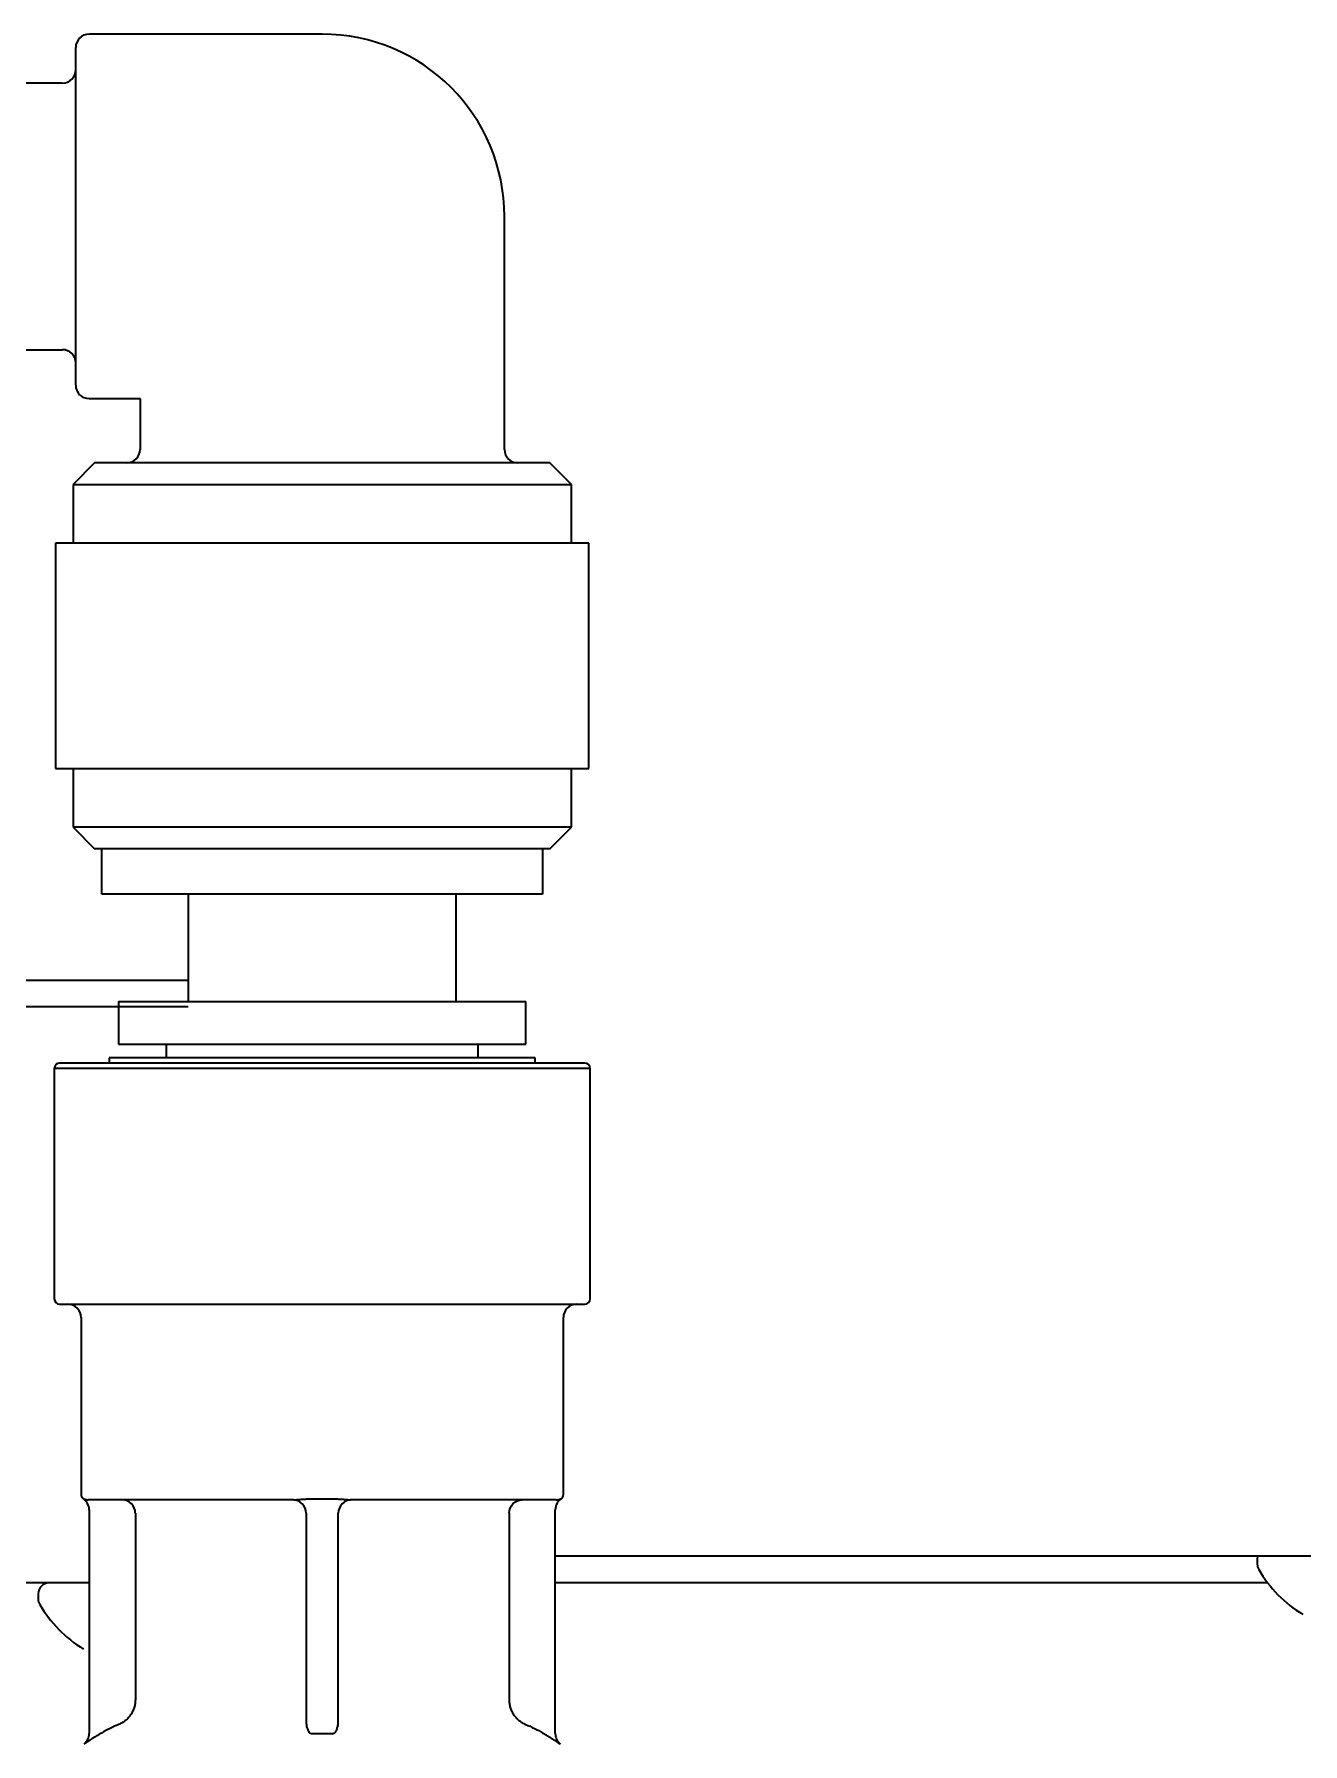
# Model space of a CAD drawing. Extents: x 5997 to 10491, y -672 to 3388.
# Drawn here: x 8643.9 to 8691.3, y 2422.5 to 2486.3 of the extents above; entities that cross this region are included whole.
import ezdxf

# ---------------------------------------------------------------- set-up
doc = ezdxf.new("R2010")
doc.units = 0
doc.header["$LTSCALE"] = 5
doc.layers.add('1', color=7, linetype='CONTINUOUS', true_color=0xffffff)

msp = doc.modelspace()

# ---------------------------------------------------------------- linework, layer by layer
at = {"layer": '1', "color": 7, "linetype": 'Continuous', "lineweight": 35}
for p, q in [((8654.673, 2486.326), (8645.973, 2486.326)), ((8645.473, 2473.226), (8645.473, 2485.826)), ((8644.973, 2484.501), (8637.173, 2484.501)), ((8661.473, 2470.826), (8661.473, 2479.526)), ((8637.173, 2474.551), (8644.973, 2474.551)), ((8645.973, 2472.726), (8647.873, 2472.726)), ((8647.873, 2472.726), (8647.873, 2470.826)), ((8646.173, 2470.326), (8645.373, 2469.526)), ((8663.173, 2470.326), (8646.173, 2470.326)), ((8663.973, 2469.526), (8663.173, 2470.326)), ((8645.373, 2469.526), (8645.373, 2467.326)), ((8645.373, 2469.526), (8663.973, 2469.526)), ((8663.973, 2467.326), (8663.973, 2469.526)), ((8664.623, 2467.326), (8644.723, 2467.326)), ((8644.723, 2467.326), (8644.723, 2458.926)), ((8664.623, 2458.926), (8664.623, 2467.326)), ((8644.723, 2458.926), (8664.623, 2458.926)), ((8645.373, 2458.926), (8645.373, 2456.726)), ((8663.973, 2456.726), (8663.973, 2458.926)), ((8654.673, 2456.726), (8645.373, 2456.726)), ((8645.373, 2456.726), (8646.173, 2455.926)), ((8663.973, 2456.726), (8654.673, 2456.726)), ((8663.173, 2455.926), (8663.973, 2456.726)), ((8663.173, 2455.926), (8646.173, 2455.926)), ((8646.448, 2454.226), (8646.448, 2455.926)), ((8662.898, 2455.926), (8662.898, 2454.226)), ((8649.673, 2454.225), (8649.673, 2450.226)), ((8659.673, 2450.226), (8659.673, 2454.225)), ((8616.922, 2451.026), (8649.673, 2451.026)), ((8647.073, 2450.226), (8662.273, 2450.226)), ((8647.073, 2450.226), (8647.073, 2448.626)), ((8662.273, 2448.626), (8662.273, 2450.226)), ((8649.673, 2450.026), (8616.922, 2450.026)), ((8647.073, 2448.626), (8647.083, 2448.626)), ((8647.083, 2448.626), (8662.273, 2448.626)), ((8648.848, 2448.626), (8648.848, 2448.126)), ((8660.498, 2448.126), (8660.498, 2448.626)), ((8654.673, 2447.726), (8644.673, 2447.726)), ((8644.673, 2447.726), (8644.673, 2439.126)), ((8664.473, 2447.926), (8644.873, 2447.926)), ((8662.623, 2448.126), (8646.723, 2448.126)), ((8646.723, 2448.126), (8646.723, 2447.926)), ((8664.673, 2447.726), (8654.673, 2447.726)), ((8662.623, 2447.926), (8662.623, 2448.126)), ((8664.673, 2439.126), (8664.673, 2447.726)), ((8644.873, 2438.926), (8654.673, 2438.926)), ((8654.673, 2438.926), (8664.473, 2438.926)), ((8645.673, 2438.426), (8645.673, 2431.826)), ((8663.673, 2431.826), (8663.673, 2438.426)), ((8645.759, 2431.662), (8645.768, 2431.662)), ((8654.253, 2431.662), (8655.092, 2431.662)), ((8663.577, 2431.662), (8663.587, 2431.662)), ((8653.617, 2431.626), (8645.936, 2431.626)), ((8645.973, 2431.252), (8645.973, 2422.91)), ((8645.982, 2431.252), (8645.973, 2431.252)), ((8647.698, 2431.126), (8647.698, 2424.168)), ((8654.073, 2431.126), (8654.073, 2423.353)), ((8655.273, 2423.353), (8655.273, 2431.126)), ((8663.409, 2431.626), (8655.728, 2431.626)), ((8661.648, 2431.126), (8661.648, 2424.168)), ((8663.373, 2422.91), (8663.373, 2431.252)), ((9231.073, 2429.526), (8663.373, 2429.526)), ((8689.586, 2429.526), (8689.573, 2429.426)), ((8689.573, 2429.426), (8689.573, 2429.226)), ((8645.973, 2428.526), (8606.474, 2428.526)), ((8689.967, 2428.526), (8663.373, 2428.526)), ((8644.073, 2428.126), (8644.073, 2427.926)), ((8654.263, 2422.91), (8655.082, 2422.91)), ((8645.796, 2422.52), (8645.786, 2422.52))]:
    msp.add_line(p, q, dxfattribs=at)
for centre, radius, start, end in [((8645.973, 2485.826), 0.5, 90, 180), ((8654.673, 2479.526), 6.8, 0, 90), ((8644.973, 2485.001), 0.5, 270, 0), ((8644.973, 2474.051), 0.5, 0, 90), ((8645.973, 2473.226), 0.5, 180, 270), ((8647.373, 2470.826), 0.5, 270, 0), ((8661.973, 2470.826), 0.5, 180, 270), ((8644.873, 2447.726), 0.2, 90, 180), ((8664.473, 2447.726), 0.2, 0, 90), ((8644.873, 2439.126), 0.2, 180, 270), ((8645.173, 2438.426), 0.5, 0, 90), ((8664.173, 2438.426), 0.5, 90, 180), ((8664.473, 2439.126), 0.2, 270, 0), ((8645.873, 2431.826), 0.2, 180, 235.1501), ((8645.473, 2431.252), 0.5, 0, 55.1501), ((8663.873, 2431.252), 0.5, 124.8499, 180), ((8663.473, 2431.826), 0.2, 304.8499, 0), ((8653.573, 2431.126), 0.5, 0, 90), ((8655.773, 2431.126), 0.5, 90, 180), ((8689.973, 2429.226), 0.4, 180, 210.30118), ((8644.473, 2428.126), 0.4, 90, 180), ((8693.772, 2431.446), 4.8, 210.30118, 238.62729), ((8644.473, 2427.926), 0.4, 180, 210.30118), ((8648.272, 2430.146), 4.8, 210.30118, 238.41865), ((8645.473, 2422.91), 0.5, 308.84919, 0), ((8663.873, 2422.91), 0.5, 180, 231.15081)]:
    msp.add_arc(centre, radius, start, end, dxfattribs=at)
msp.add_ellipse((8647.203, 2431.126), major_axis=(0, 0.5), ratio=0.98933, start_param=4.712389, end_param=6.283185, dxfattribs=at)
at = {"layer": '1', "color": 7, "linetype": 'Continuous', "lineweight": 35, "extrusion": (0, 0, -1)}
msp.add_ellipse((8662.142, 2431.126), major_axis=(0, 0.5), ratio=0.98933, start_param=4.712389, end_param=6.283185, dxfattribs=at)
at = {"layer": '1', "color": 7, "linetype": 'Continuous', "lineweight": 35}
for points, knots in [([(8662.898, 2454.226), (8662.898, 2454.226), (8662.47, 2454.226), (8660.64, 2454.226), (8657.902, 2454.226), (8654.673, 2454.226), (8651.443, 2454.226), (8648.705, 2454.226), (8646.878, 2454.226), (8646.449, 2454.226), (8646.448, 2454.226)], [0, 0, 0, 0, 0.125037, 0.250074, 0.375111, 0.500148, 0.625185, 0.750223, 0.87526, 1, 1, 1, 1]), ([(8645.768, 2431.662), (8645.771, 2431.662), (8645.776, 2431.661), (8645.791, 2431.656), (8645.801, 2431.652), (8645.82, 2431.646), (8645.827, 2431.644), (8645.843, 2431.639), (8645.851, 2431.637), (8645.871, 2431.633), (8645.882, 2431.631), (8645.9, 2431.628), (8645.907, 2431.627), (8645.921, 2431.626), (8645.928, 2431.626), (8645.936, 2431.626)], [0, 0, 0, 0, 0.25, 0.25, 0.5, 0.5, 0.625, 0.625, 0.75, 0.75, 0.875, 0.875, 0.9375, 0.9375, 1, 1, 1, 1]), ([(8653.617, 2431.626), (8653.629, 2431.626), (8653.641, 2431.626), (8653.665, 2431.627), (8653.677, 2431.628), (8653.714, 2431.631), (8653.74, 2431.633), (8653.792, 2431.637), (8653.818, 2431.639), (8653.871, 2431.644), (8653.898, 2431.646), (8653.979, 2431.652), (8654.033, 2431.656), (8654.142, 2431.661), (8654.198, 2431.662), (8654.253, 2431.662)], [0, 0, 0, 0, 0.0625, 0.0625, 0.125, 0.125, 0.25, 0.25, 0.375, 0.375, 0.5, 0.5, 0.75, 0.75, 1, 1, 1, 1]), ([(8655.092, 2431.662), (8655.148, 2431.662), (8655.203, 2431.661), (8655.286, 2431.657), (8655.313, 2431.655), (8655.367, 2431.652), (8655.395, 2431.65), (8655.448, 2431.646), (8655.475, 2431.644), (8655.528, 2431.639), (8655.555, 2431.637), (8655.606, 2431.633), (8655.632, 2431.631), (8655.669, 2431.628), (8655.681, 2431.627), (8655.705, 2431.626), (8655.717, 2431.626), (8655.728, 2431.626)], [0, 0, 0, 0, 0.25, 0.25, 0.375, 0.375, 0.5, 0.5, 0.625, 0.625, 0.75, 0.75, 0.875, 0.875, 0.9375, 0.9375, 1, 1, 1, 1]), ([(8663.409, 2431.626), (8663.418, 2431.626), (8663.425, 2431.626), (8663.439, 2431.627), (8663.446, 2431.628), (8663.464, 2431.631), (8663.475, 2431.633), (8663.494, 2431.637), (8663.503, 2431.639), (8663.519, 2431.644), (8663.526, 2431.646), (8663.545, 2431.652), (8663.555, 2431.656), (8663.57, 2431.661), (8663.575, 2431.662), (8663.577, 2431.662)], [0, 0, 0, 0, 0.0625, 0.0625, 0.125, 0.125, 0.25, 0.25, 0.375, 0.375, 0.5, 0.5, 0.75, 0.75, 1, 1, 1, 1]), ([(8647.698, 2424.168), (8647.698, 2424.118), (8647.694, 2424.069), (8647.684, 2423.996), (8647.679, 2423.972), (8647.668, 2423.924), (8647.656, 2423.876), (8647.64, 2423.83), (8647.622, 2423.784), (8647.612, 2423.761), (8647.58, 2423.695), (8647.556, 2423.652), (8647.516, 2423.592), (8647.494, 2423.562), (8647.471, 2423.533), (8647.455, 2423.514), (8647.447, 2423.505), (8647.406, 2423.46), (8647.335, 2423.392), (8647.256, 2423.336), (8647.192, 2423.298), (8647.171, 2423.286), (8647.127, 2423.264), (8647.104, 2423.254), (8647.082, 2423.244)], [0, 0, 0, 0, 0.125, 0.125, 0.1875, 0.1875, 0.25, 0.3125, 0.3125, 0.375, 0.375, 0.5, 0.5, 0.5625, 0.59375, 0.59375, 0.625, 0.625, 0.75, 0.875, 0.875, 0.9375, 0.9375, 1, 1, 1, 1]), ([(8661.648, 2424.168), (8661.648, 2424.118), (8661.651, 2424.069), (8661.662, 2423.996), (8661.667, 2423.972), (8661.678, 2423.924), (8661.69, 2423.876), (8661.706, 2423.83), (8661.724, 2423.784), (8661.734, 2423.761), (8661.765, 2423.695), (8661.789, 2423.652), (8661.83, 2423.592), (8661.851, 2423.562), (8661.875, 2423.533), (8661.89, 2423.514), (8661.899, 2423.505), (8661.94, 2423.46), (8662.01, 2423.392), (8662.09, 2423.336), (8662.153, 2423.298), (8662.175, 2423.286), (8662.219, 2423.264), (8662.241, 2423.254), (8662.264, 2423.244)], [0, 0, 0, 0, 0.125, 0.125, 0.1875, 0.1875, 0.25, 0.3125, 0.3125, 0.375, 0.375, 0.5, 0.5, 0.5625, 0.59375, 0.59375, 0.625, 0.625, 0.75, 0.875, 0.875, 0.9375, 0.9375, 1, 1, 1, 1]), ([(8654.073, 2423.353), (8654.073, 2423.312), (8654.076, 2423.27), (8654.085, 2423.207), (8654.088, 2423.186), (8654.097, 2423.145), (8654.102, 2423.124), (8654.115, 2423.084), (8654.122, 2423.063), (8654.135, 2423.034), (8654.139, 2423.024), (8654.149, 2423.005), (8654.154, 2422.995), (8654.166, 2422.977), (8654.172, 2422.968), (8654.186, 2422.951), (8654.193, 2422.943), (8654.206, 2422.932), (8654.21, 2422.928), (8654.22, 2422.922), (8654.225, 2422.919), (8654.235, 2422.915), (8654.241, 2422.913), (8654.252, 2422.91), (8654.258, 2422.91), (8654.263, 2422.91)], [0, 0, 0, 0, 0.25, 0.25, 0.375, 0.375, 0.5, 0.5, 0.625, 0.625, 0.6875, 0.6875, 0.75, 0.75, 0.8125, 0.8125, 0.875, 0.875, 0.90625, 0.90625, 0.9375, 0.9375, 0.96875, 0.96875, 1, 1, 1, 1]), ([(8655.082, 2422.91), (8655.088, 2422.91), (8655.094, 2422.91), (8655.105, 2422.913), (8655.111, 2422.915), (8655.121, 2422.919), (8655.126, 2422.922), (8655.135, 2422.928), (8655.14, 2422.932), (8655.152, 2422.943), (8655.16, 2422.951), (8655.174, 2422.968), (8655.18, 2422.977), (8655.198, 2423.005), (8655.207, 2423.024), (8655.224, 2423.064), (8655.231, 2423.084), (8655.243, 2423.125), (8655.249, 2423.145), (8655.257, 2423.186), (8655.261, 2423.207), (8655.267, 2423.249), (8655.269, 2423.27), (8655.272, 2423.311), (8655.273, 2423.332), (8655.273, 2423.353)], [0, 0, 0, 0, 0.03125, 0.03125, 0.0625, 0.0625, 0.09375, 0.09375, 0.125, 0.125, 0.1875, 0.1875, 0.25, 0.25, 0.375, 0.375, 0.5, 0.5, 0.625, 0.625, 0.75, 0.75, 0.875, 0.875, 1, 1, 1, 1]), ([(8646.436, 2422.923), (8646.396, 2422.9), (8646.357, 2422.877), (8646.3, 2422.842), (8646.281, 2422.83), (8646.253, 2422.813), (8646.244, 2422.807), (8646.225, 2422.795), (8646.216, 2422.789), (8646.17, 2422.761), (8646.135, 2422.738), (8646.085, 2422.706), (8646.069, 2422.695), (8646.045, 2422.68), (8646.037, 2422.675), (8646.022, 2422.664), (8646.014, 2422.659), (8645.977, 2422.635), (8645.949, 2422.617), (8645.913, 2422.592), (8645.901, 2422.585), (8645.885, 2422.574), (8645.879, 2422.57), (8645.869, 2422.564), (8645.864, 2422.561), (8645.841, 2422.546), (8645.827, 2422.536), (8645.81, 2422.527), (8645.806, 2422.524), (8645.8, 2422.521), (8645.797, 2422.52), (8645.796, 2422.52)], [0, 0, 0, 0, 0.125, 0.125, 0.1875, 0.1875, 0.21875, 0.21875, 0.25, 0.25, 0.375, 0.375, 0.4375, 0.4375, 0.46875, 0.46875, 0.5, 0.5, 0.625, 0.625, 0.6875, 0.6875, 0.71875, 0.71875, 0.75, 0.75, 0.875, 0.875, 0.9375, 0.9375, 1, 1, 1, 1]), ([(8662.91, 2422.923), (8662.95, 2422.9), (8662.988, 2422.877), (8663.046, 2422.842), (8663.065, 2422.83), (8663.093, 2422.813), (8663.102, 2422.807), (8663.121, 2422.795), (8663.13, 2422.789), (8663.176, 2422.761), (8663.211, 2422.738), (8663.261, 2422.706), (8663.277, 2422.695), (8663.301, 2422.68), (8663.309, 2422.675), (8663.324, 2422.664), (8663.332, 2422.659), (8663.369, 2422.635), (8663.396, 2422.617), (8663.433, 2422.592), (8663.445, 2422.585), (8663.461, 2422.574), (8663.466, 2422.57), (8663.476, 2422.564), (8663.481, 2422.561), (8663.504, 2422.546), (8663.519, 2422.536), (8663.535, 2422.527), (8663.54, 2422.524), (8663.546, 2422.521), (8663.548, 2422.52), (8663.549, 2422.52)], [0, 0, 0, 0, 0.125, 0.125, 0.1875, 0.1875, 0.21875, 0.21875, 0.25, 0.25, 0.375, 0.375, 0.4375, 0.4375, 0.46875, 0.46875, 0.5, 0.5, 0.625, 0.625, 0.6875, 0.6875, 0.71875, 0.71875, 0.75, 0.75, 0.875, 0.875, 0.9375, 0.9375, 1, 1, 1, 1])]:
    msp.add_open_spline(points, degree=3, knots=knots, dxfattribs=at)
for points in [[(8647.082, 2423.244), (8646.859, 2423.153), (8646.643, 2423.046), (8646.436, 2422.923)], [(8662.264, 2423.244), (8662.487, 2423.153), (8662.702, 2423.046), (8662.91, 2422.923)]]:
    msp.add_open_spline(points, degree=3, dxfattribs=at)

doc.saveas('drawing.dxf')
